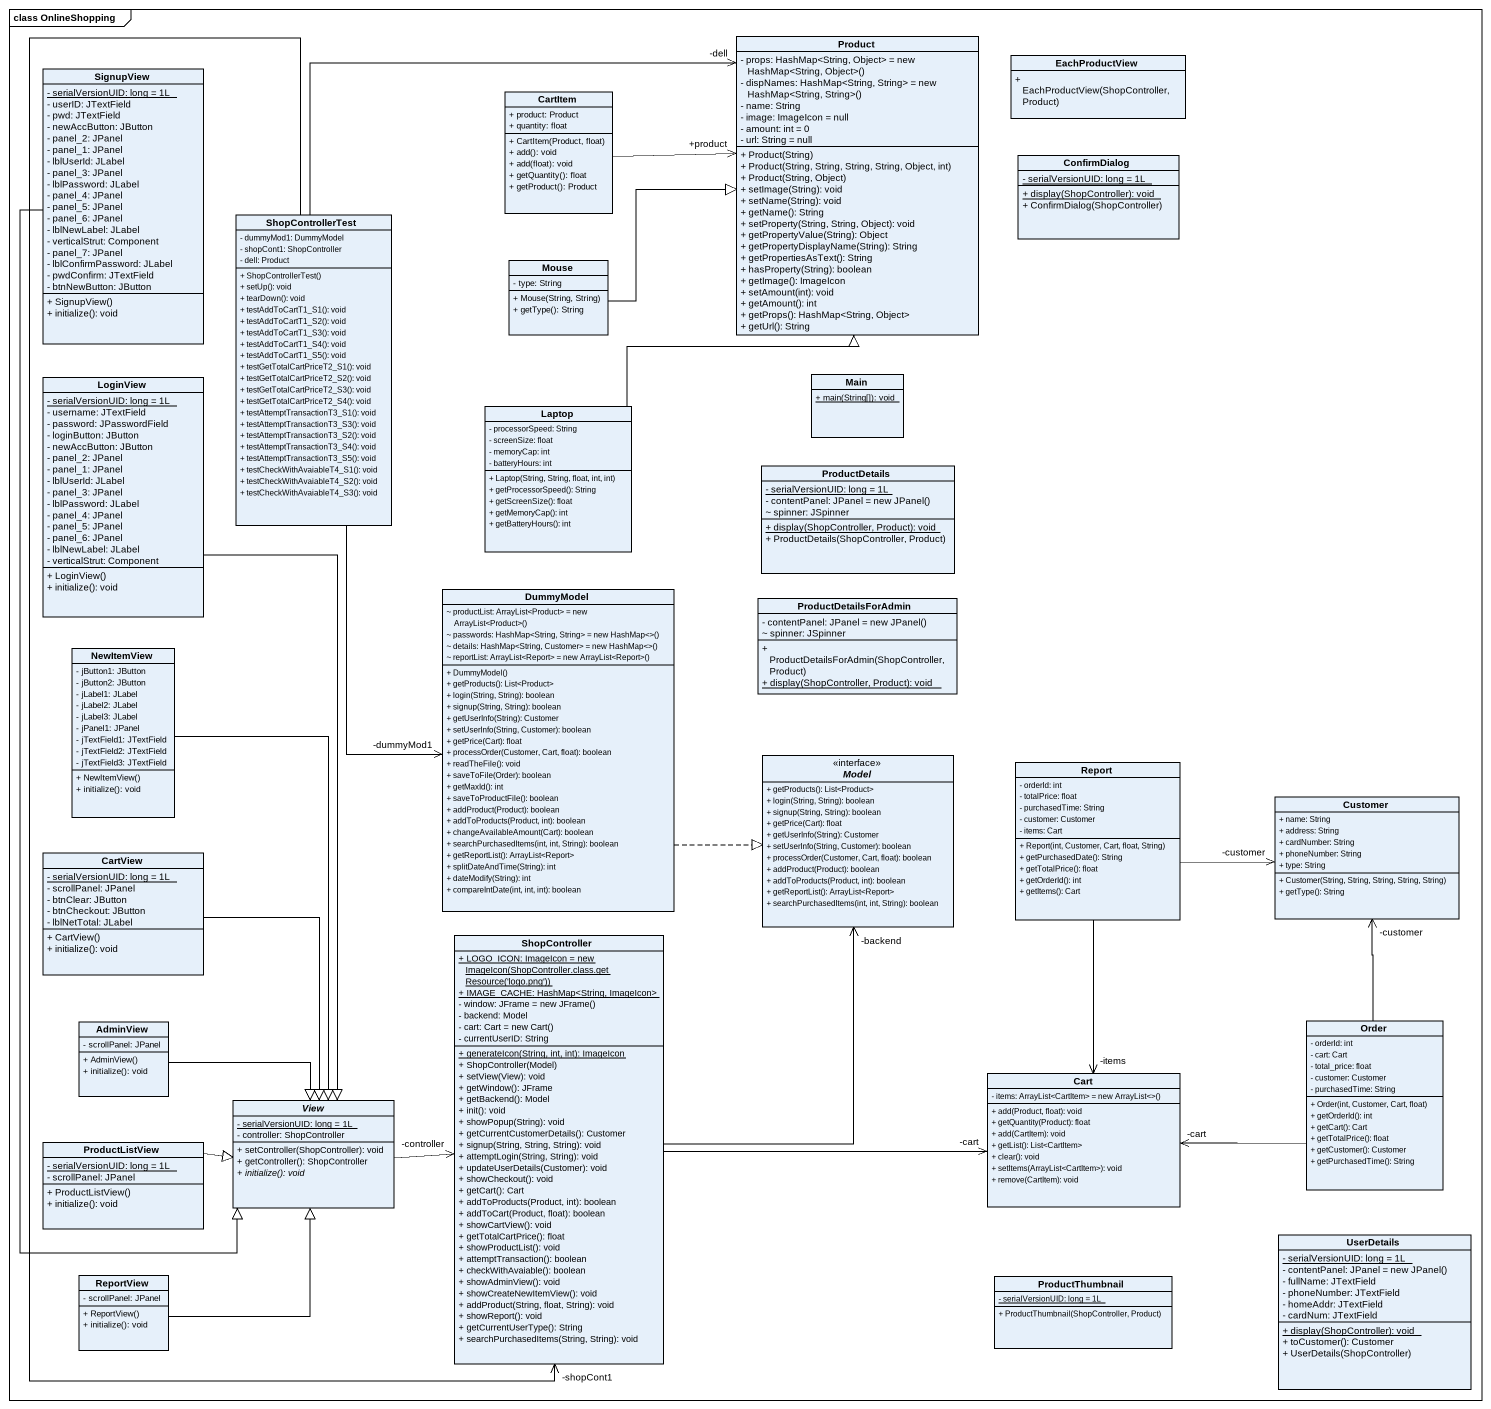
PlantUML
@startuml
mainframe class OnlineShopping
hide circle
hide empty members
skinparam classAttributeIconSize 0
class Product {
  {field} - props: HashMap<String, Object> = new HashMap<String, Object>()
  {field} - dispNames: HashMap<String, String> = new HashMap<String, String>()
  - name: String
  - image: ImageIcon = null
  - amount: int = 0
  - url: String = null
  + Product(String)
  + Product(String, String, String, String, Object, int)
  + Product(String, Object)
  + setImage(String): void
  + setName(String): void
  + getName(): String
  + setProperty(String, String, Object): void
  + getPropertyValue(String): Object
  + getPropertyDisplayName(String): String
  + getPropertiesAsText(): String
  + hasProperty(String): boolean
  + getImage(): ImageIcon
  + setAmount(int): void
  + getAmount(): int
  + getProps(): HashMap<String, Object>
  + getUrl(): String
}
class SignupView {
  {static} - serialVersionUID: long = 1L
  - userID: JTextField
  - pwd: JTextField
  - newAccButton: JButton
  - panel_2: JPanel
  - panel_1: JPanel
  - lblUserId: JLabel
  - panel_3: JPanel
  - lblPassword: JLabel
  - panel_4: JPanel
  - panel_5: JPanel
  - panel_6: JPanel
  - lblNewLabel: JLabel
  - verticalStrut: Component
  - panel_7: JPanel
  - lblConfirmPassword: JLabel
  - pwdConfirm: JTextField
  - btnNewButton: JButton
  + SignupView()
  + initialize(): void
}
class CartItem {
  + product: Product
  + quantity: float
  + CartItem(Product, float)
  + add(): void
  + add(float): void
  + getQuantity(): float
  + getProduct(): Product
}
class EachProductView {
  + EachProductView(ShopController, Product)
}
class ConfirmDialog {
  {static} - serialVersionUID: long = 1L
  {static} + display(ShopController): void
  + ConfirmDialog(ShopController)
}
class ShopControllerTest {
  - dummyMod1: DummyModel
  - shopCont1: ShopController
  - dell: Product
  + ShopControllerTest()
  + setUp(): void
  + tearDown(): void
  + testAddToCartT1_S1(): void
  + testAddToCartT1_S2(): void
  + testAddToCartT1_S3(): void
  + testAddToCartT1_S4(): void
  + testAddToCartT1_S5(): void
  + testGetTotalCartPriceT2_S1(): void
  + testGetTotalCartPriceT2_S2(): void
  + testGetTotalCartPriceT2_S3(): void
  + testGetTotalCartPriceT2_S4(): void
  + testAttemptTransactionT3_S1(): void
  + testAttemptTransactionT3_S3(): void
  + testAttemptTransactionT3_S2(): void
  + testAttemptTransactionT3_S4(): void
  + testAttemptTransactionT3_S5(): void
  + testCheckWithAvaiableT4_S1(): void
  + testCheckWithAvaiableT4_S2(): void
  + testCheckWithAvaiableT4_S3(): void
}
class Mouse {
  - type: String
  + Mouse(String, String)
  + getType(): String
}
class LoginView {
  {static} - serialVersionUID: long = 1L
  - username: JTextField
  - password: JPasswordField
  - loginButton: JButton
  - newAccButton: JButton
  - panel_2: JPanel
  - panel_1: JPanel
  - lblUserId: JLabel
  - panel_3: JPanel
  - lblPassword: JLabel
  - panel_4: JPanel
  - panel_5: JPanel
  - panel_6: JPanel
  - lblNewLabel: JLabel
  - verticalStrut: Component
  + LoginView()
  + initialize(): void
}
class Main {
  {static} + main(String[]): void
}
class Laptop {
  - processorSpeed: String
  - screenSize: float
  - memoryCap: int
  - batteryHours: int
  + Laptop(String, String, float, int, int)
  + getProcessorSpeed(): String
  + getScreenSize(): float
  + getMemoryCap(): int
  + getBatteryHours(): int
}
class ProductDetails {
  {static} - serialVersionUID: long = 1L
  {field} - contentPanel: JPanel = new JPanel()
  ~ spinner: JSpinner
  {static} + display(ShopController, Product): void
  + ProductDetails(ShopController, Product)
}
class DummyModel {
  {field} ~ productList: ArrayList<Product> = new ArrayList<Product>()
  {field} ~ passwords: HashMap<String, String> = new HashMap<>()
  {field} ~ details: HashMap<String, Customer> = new HashMap<>()
  {field} ~ reportList: ArrayList<Report> = new ArrayList<Report>()
  + DummyModel()
  + getProducts(): List<Product>
  + login(String, String): boolean
  + signup(String, String): boolean
  + getUserInfo(String): Customer
  + setUserInfo(String, Customer): boolean
  + getPrice(Cart): float
  + processOrder(Customer, Cart, float): boolean
  + readTheFile(): void
  + saveToFile(Order): boolean
  + getMaxId(): int
  + saveToProductFile(): boolean
  + addProduct(Product): boolean
  + addToProducts(Product, int): boolean
  + changeAvailableAmount(Cart): boolean
  + searchPurchasedItems(int, int, String): boolean
  + getReportList(): ArrayList<Report>
  + splitDateAndTime(String): int
  + dateModify(String): int
  + compareIntDate(int, int, int): boolean
}
class ProductDetailsForAdmin {
  {field} - contentPanel: JPanel = new JPanel()
  ~ spinner: JSpinner
  + ProductDetailsForAdmin(ShopController, Product)
  {static} + display(ShopController, Product): void
}
class NewItemView {
  - jButton1: JButton
  - jButton2: JButton
  - jLabel1: JLabel
  - jLabel2: JLabel
  - jLabel3: JLabel
  - jPanel1: JPanel
  - jTextField1: JTextField
  - jTextField2: JTextField
  - jTextField3: JTextField
  + NewItemView()
  + initialize(): void
}
interface Model {
  + getProducts(): List<Product>
  + login(String, String): boolean
  + signup(String, String): boolean
  + getPrice(Cart): float
  + getUserInfo(String): Customer
  + setUserInfo(String, Customer): boolean
  + processOrder(Customer, Cart, float): boolean
  + addProduct(Product): boolean
  + addToProducts(Product, int): boolean
  + getReportList(): ArrayList<Report>
  + searchPurchasedItems(int, int, String): boolean
}
class Report {
  - orderId: int
  - totalPrice: float
  - purchasedTime: String
  - customer: Customer
  - items: Cart
  + Report(int, Customer, Cart, float, String)
  + getPurchasedDate(): String
  + getTotalPrice(): float
  + getOrderId(): int
  + getItems(): Cart
}
class Customer {
  + name: String
  + address: String
  + cardNumber: String
  + phoneNumber: String
  + type: String
  + Customer(String, String, String, String, String)
  + getType(): String
}
class CartView {
  {static} - serialVersionUID: long = 1L
  - scrollPanel: JPanel
  - btnClear: JButton
  - btnCheckout: JButton
  - lblNetTotal: JLabel
  + CartView()
  + initialize(): void
}
class ShopController {
  {static} {field} + LOGO_ICON: ImageIcon = new ImageIcon(ShopController.class.getResource('logo.png'))
  {static} + IMAGE_CACHE: HashMap<String, ImageIcon>
  {field} - window: JFrame = new JFrame()
  - backend: Model
  {field} - cart: Cart = new Cart()
  - currentUserID: String
  {static} + generateIcon(String, int, int): ImageIcon
  + ShopController(Model)
  + setView(View): void
  + getWindow(): JFrame
  + getBackend(): Model
  + init(): void
  + showPopup(String): void
  + getCurrentCustomerDetails(): Customer
  + signup(String, String, String): void
  + attemptLogin(String, String): void
  + updateUserDetails(Customer): void
  + showCheckout(): void
  + getCart(): Cart
  + addToProducts(Product, int): boolean
  + addToCart(Product, float): boolean
  + showCartView(): void
  + getTotalCartPrice(): float
  + showProductList(): void
  + attemptTransaction(): boolean
  + checkWithAvaiable(): boolean
  + showAdminView(): void
  + showCreateNewItemView(): void
  + addProduct(String, float, String): void
  + showReport(): void
  + getCurrentUserType(): String
  + searchPurchasedItems(String, String): void
}
class AdminView {
  - scrollPanel: JPanel
  + AdminView()
  + initialize(): void
}
class Order {
  - orderId: int
  - cart: Cart
  - total_price: float
  - customer: Customer
  - purchasedTime: String
  + Order(int, Customer, Cart, float)
  + getOrderId(): int
  + getCart(): Cart
  + getTotalPrice(): float
  + getCustomer(): Customer
  + getPurchasedTime(): String
}
class Cart {
  {field} - items: ArrayList<CartItem> = new ArrayList<>()
  + add(Product, float): void
  + getQuantity(Product): float
  + add(CartItem): void
  + getList(): List<CartItem>
  + clear(): void
  + setItems(ArrayList<CartItem>): void
  + remove(CartItem): void
}
abstract class View {
  {static} - serialVersionUID: long = 1L
  - controller: ShopController
  + setController(ShopController): void
  + getController(): ShopController
  {abstract} + initialize(): void
}
class ProductListView {
  {static} - serialVersionUID: long = 1L
  - scrollPanel: JPanel
  + ProductListView()
  + initialize(): void
}
class UserDetails {
  {static} - serialVersionUID: long = 1L
  {field} - contentPanel: JPanel = new JPanel()
  - fullName: JTextField
  - phoneNumber: JTextField
  - homeAddr: JTextField
  - cardNum: JTextField
  {static} + display(ShopController): void
  + toCustomer(): Customer
  + UserDetails(ShopController)
}
class ReportView {
  - scrollPanel: JPanel
  + ReportView()
  + initialize(): void
}
class ProductThumbnail {
  {static} - serialVersionUID: long = 1L
  + ProductThumbnail(ShopController, Product)
}
SignupView --|> View
CartItem -right-> "+product" Product
ShopControllerTest -right-> "-dell" Product
ShopControllerTest --> "-dummyMod1" DummyModel
ShopControllerTest --> "-shopCont1" ShopController
Mouse -right-|> Product
LoginView --|> View
Laptop -up-|> Product
DummyModel .right.|> Model
NewItemView --|> View
Report -right-> "-customer" Customer
Report --> "-items" Cart
CartView --|> View
ShopController -up-> "-backend" Model
ShopController -right-> "-cart" Cart
AdminView -right-|> View
Order -up-> "-customer" Customer
Order -left-> "-cart" Cart
View -right-> "-controller" ShopController
ProductListView -right-|> View
ReportView -up-|> View
@enduml
